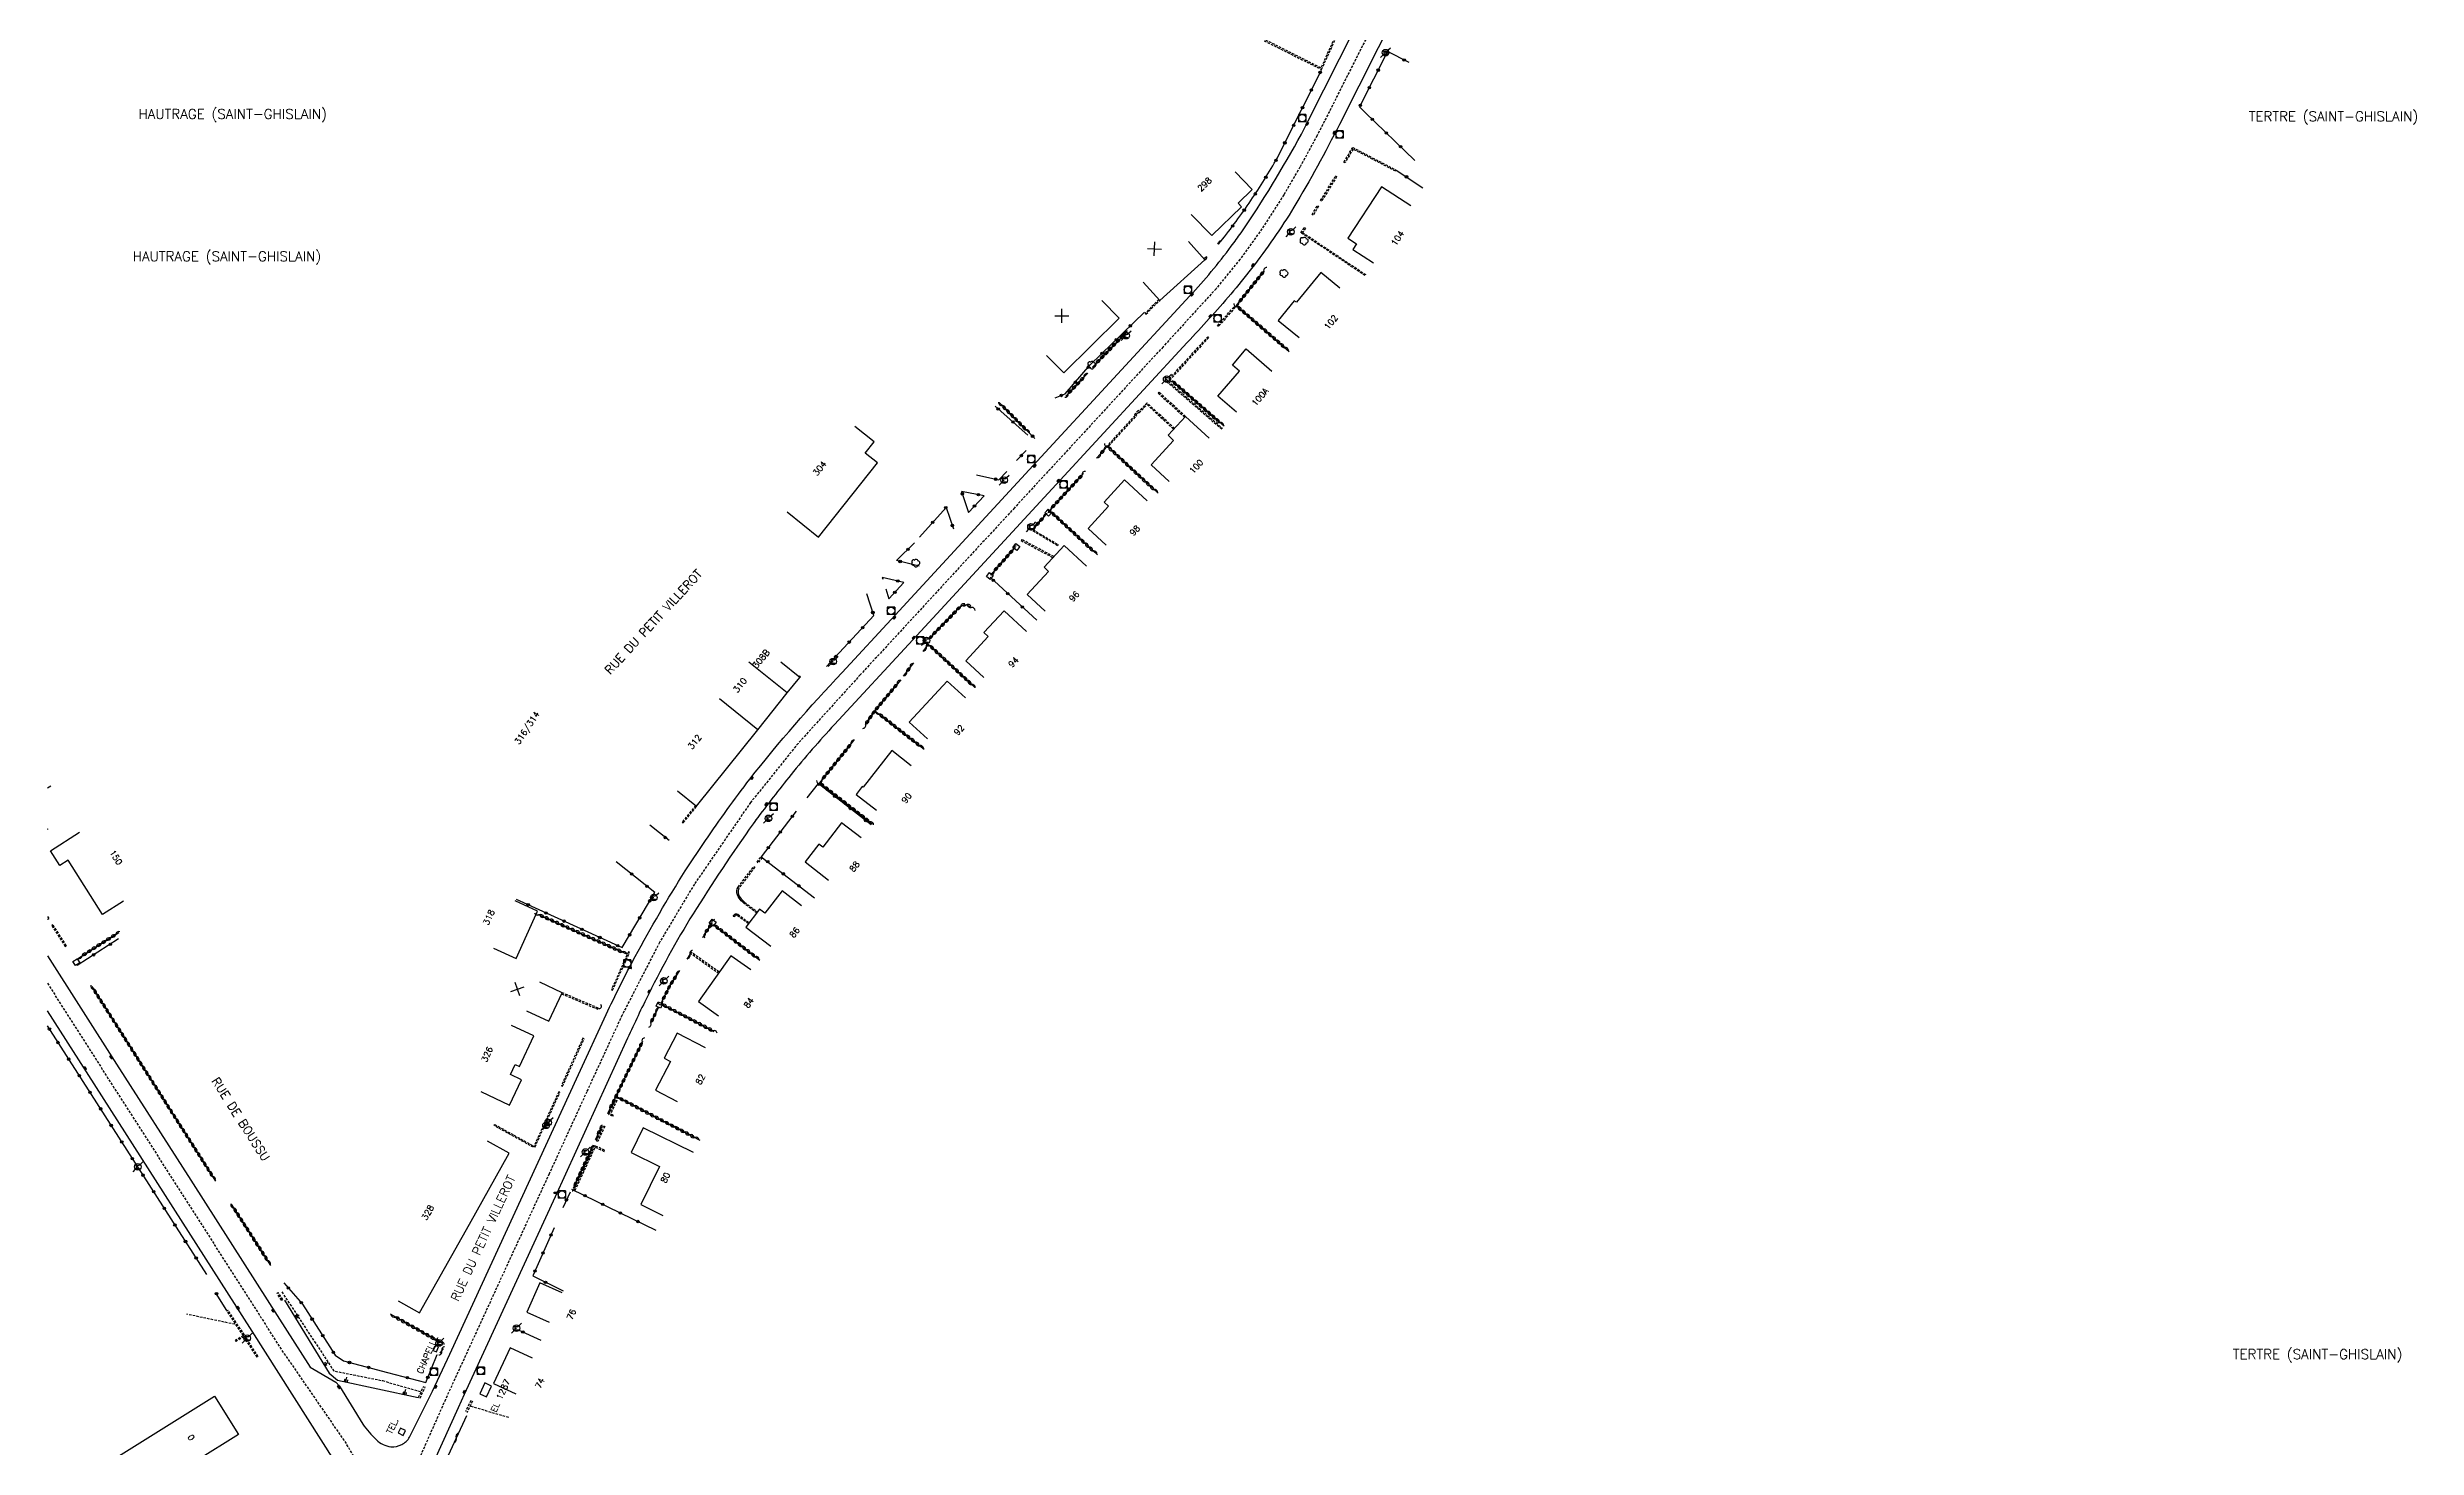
# Model space of a CAD drawing. Header units: millimetres. Extents: x 108000 to 109000, y 128000 to 129000.
# Drawn here: x 108000 to 108481.4, y 128244 to 128528.4 of the extents above; entities that cross this region are included whole.
import ezdxf
from ezdxf.enums import TextEntityAlignment as Align

# ---------------------------------------------------------------- set-up
doc = ezdxf.new("R2010")
doc.units = ezdxf.units.MM
doc.linetypes.add('DASHED', pattern=[0.75, 0.5, -0.25])
doc.layers.get('0').update_dxf_attribs({"linetype": 'CONTINUOUS'})
for name, color, linetype in [('W0001', 6, 'DASHED'), ('W0008', 7, 'CONTINUOUS'), ('W0100', 7, 'CONTINUOUS'), ('W0112', 1, 'DASHED'), ('W0211', 2, 'CONTINUOUS'), ('W0220', 5, 'DASHED'), ('W0300', 7, 'CONTINUOUS'), ('W0310', 3, 'CONTINUOUS'), ('W0322', 7, 'CONTINUOUS'), ('W0334', 7, 'CONTINUOUS'), ('W0400', 7, 'CONTINUOUS'), ('W0420', 7, 'CONTINUOUS'), ('W0471', 7, 'CONTINUOUS'), ('W0980', 7, 'CONTINUOUS'), ('W0984', 7, 'CONTINUOUS'), ('W0989', 7, 'CONTINUOUS'), ('W0991', 7, 'CONTINUOUS'), ('W1102', 7, 'CONTINUOUS')]:
    doc.layers.add(name, color=color, linetype=linetype)
doc.styles.get("Standard").update_dxf_attribs({"font": 'romans.shx', "width": 0.85})

# ---------------------------------------------------------------- blocks, each defined once
blk = doc.blocks.new('T471')
for p, q in [((-0.333334, 0.333334), (-0.333334, -0.333334)), ((-0.333334, 0.333334), (0.333334, 0.333334)), ((-0.333334, 0), (0, 0)), ((0.500001, 0.500001), (1.000002, 1.000002)), ((-0.500001, -0.500001), (-1.000002, -1.000002)), ((-0.333334, -0.333334), (0.333334, -0.333334))]:
    blk.add_line(p, q)
blk.add_ellipse((0, 0), major_axis=(0.471405, 0.471405), ratio=1, start_param=5.4977871438, end_param=11.780972451)
blk = doc.blocks.new('T400')
for p, q in [((-0.15, 0.3), (0.15, 0.3)), ((-0.15, -0.25), (-0.15, 0.3)), ((-0.15, 0.15), (0.15, 0.15)), ((-0.15, 0), (0.15, 0)), ((0.15, 0.3), (0.15, -0.25)), ((-0.15, -0.15), (0.15, -0.15)), ((-0.15, -0.25), (-0.15, -0.3)), ((-0.15, -0.3), (0.15, -0.3)), ((0.15, -0.3), (0.15, -0.25))]:
    blk.add_line(p, q)
blk = doc.blocks.new('T420')
for p, q in [((0.75, 0.75), (-0.75, 0.75)), ((-0.75, 0.75), (-0.75, -0.75)), ((0.75, 0.75), (0.75, -0.75)), ((0.75, -0.75), (-0.75, -0.75))]:
    blk.add_line(p, q)
blk.add_ellipse((0, 0), major_axis=(-0.53, 0.53), ratio=1, start_param=3.926991, end_param=10.210176)
blk = doc.blocks.new('T300')
for p, q in [((-0.8, 0.51), (-0.86, 0.34)), ((-0.86, 0.34), (-0.86, 0.17)), ((-0.86, 0.17), (-0.74, 0.06)), ((-0.69, 0.63), (-0.8, 0.51)), ((-0.8, -0.06), (-0.74, 0.06)), ((-0.74, 0.06), (-0.69, 0.11)), ((-0.57, 0.69), (-0.69, 0.63)), ((-0.46, 0.69), (-0.57, 0.69)), ((-0.29, 0.63), (-0.46, 0.69)), ((-0.29, 0.63), (-0.17, 0.74)), ((-0.23, 0.57), (-0.29, 0.63)), ((-0.17, 0.74), (-0.06, 0.8)), ((-0.06, 0.8), (0.06, 0.8)), ((0.06, 0.8), (0.23, 0.74)), ((0.23, 0.74), (0.34, 0.63)), ((0.34, 0.63), (0.4, 0.51)), ((0.46, 0.46), (0.34, 0.46)), ((0.4, 0.51), (0.4, 0.46)), ((0.57, 0.4), (0.46, 0.46)), ((0.57, 0.4), (0.69, 0.29)), ((0.69, 0.29), (0.74, 0.17)), ((0.74, 0.06), (0.69, -0.17)), ((0.74, 0.17), (0.74, 0.06)), ((-0.8, -0.17), (-0.8, -0.06)), ((-0.8, -0.23), (-0.8, -0.17)), ((-0.74, -0.34), (-0.8, -0.23)), ((-0.69, -0.4), (-0.74, -0.34)), ((-0.51, -0.46), (-0.69, -0.4)), ((-0.4, -0.46), (-0.51, -0.46)), ((-0.4, -0.46), (-0.34, -0.46)), ((-0.34, -0.46), (-0.34, -0.4)), ((-0.34, -0.51), (-0.34, -0.46)), ((-0.29, -0.63), (-0.34, -0.51)), ((-0.17, -0.74), (-0.29, -0.63)), ((-0.06, -0.8), (-0.17, -0.74)), ((0.06, -0.8), (-0.06, -0.8)), ((0.17, -0.74), (0.06, -0.8)), ((0.23, -0.69), (0.17, -0.74)), ((0.29, -0.46), (0.23, -0.46)), ((0.29, -0.63), (0.23, -0.69)), ((0.46, -0.4), (0.29, -0.46)), ((0.34, -0.51), (0.29, -0.63)), ((0.34, -0.51), (0.34, -0.46)), ((0.57, -0.34), (0.46, -0.4)), ((0.63, -0.29), (0.57, -0.34)), ((0.69, -0.17), (0.63, -0.29))]:
    blk.add_line(p, q)
blk = doc.blocks.new('t112o')
at = {"color": 0, "linetype": 'Continuous'}
for p, q in [((-0.5, 0.5), (0.5, 0.5)), ((-0.5, -0.5), (-0.5, 0.5)), ((0.5, 0.5), (0.5, -0.5)), ((0.5, -0.5), (-0.5, -0.5))]:
    blk.add_line(p, q, dxfattribs=at)
blk = doc.blocks.new('t322o')
at = {"color": 0, "linetype": 'Continuous'}
for radius in [0.25, 0.15]:
    blk.add_circle((0, 0), radius, dxfattribs=at)
blk = doc.blocks.new('t991o')
at = {"color": 0, "linetype": 'Continuous'}
for p, q in [((-1, 1), (1, -1)), ((-1, -1), (1, 1))]:
    blk.add_line(p, q, dxfattribs=at)
blk = doc.blocks.new('t310o')
at = {"color": 0, "linetype": 'Continuous'}
for centre, start, end in [((-0.5, 0.38), 216.8699, 323.1304), ((0.5, -0.37), 36.8699, 143.1303)]:
    blk.add_arc(centre, 0.625, start, end, dxfattribs=at)
blk = doc.blocks.new('t211o')
at = {"color": 0, "linetype": 'Continuous'}
for p, q in [((-0.29, 0.5), (-0.29, 0)), ((0, 1), (0, 0)), ((0.29, 0.5), (0.29, 0))]:
    blk.add_line(p, q, dxfattribs=at)

msp = doc.modelspace()

# ---------------------------------------------------------------- linework, layer by layer
at = {"layer": 'W0001'}
for points in [[(108288.53, 128570.86), (108260.49, 128515.4), (108258, 128510.49), (108254.52, 128504.09), (108251.22, 128498.45), (108246.8, 128491.57), (108242.32, 128485.35), (108237.46, 128479.38), (108226.69, 128467.57), (108196.49, 128434.86), (108165.18, 128400.95), (108152.54, 128387.02), (108142.89, 128375.01), (108131.46, 128358.41), (108124.39, 128346.59), (108116.76, 128331.78), (108109.61, 128316.26), (108101.96, 128299.58), (108090.33, 128274.33), (108087.79, 128268.8), (108080.87, 128253.71)], [(108080.87, 128253.71), (108070.04, 128229.39), (108060.86, 128244.54), (108060.86, 128244.54)]]:
    msp.add_lwpolyline(points, dxfattribs=at)
at = {"layer": 'W0001', "flags": 128}
msp.add_lwpolyline([(108000, 128338.29), (108010.98, 128321.09), (108043.38, 128270.41), (108047.49, 128263.95), (108060.86, 128244.54), (108060.86, 128244.54)], dxfattribs=at)
at = {"layer": 'W0008', "flags": 128}
for points in [[(108078.27, 128255.39), (108081.76, 128262.97), (108107.91, 128319.76), (108113.51, 128331.91, -0.0096), (108119.42, 128343.71, -0.0147), (108129.6, 128361.12), (108133.71, 128367.26, -0.0119), (108142.71, 128379.76, -0.0222), (108161.51, 128401.41), (108172.26, 128413.04), (108201.15, 128444.37), (108232.17, 128477.93, 0.0255), (108240.57, 128488, 0.007), (108242.55, 128490.73, 0.0252), (108254.82, 128510.79), (108256.16, 128513.51), (108278.44, 128557.64)], [(108282.68, 128552.61), (108270.4, 128528.35), (108262.52, 128512.75, -0.0184), (108253.3, 128495.95, -0.027), (108244.67, 128483.48, -0.0198), (108236.1, 128473.3, -0.0019), (108231.63, 128468.47), (108205, 128439.63), (108175.83, 128408.04), (108159.92, 128390.84, 0.0165), (108151.11, 128380.67, 0.0075), (108143.91, 128371.4)], [(108144.22, 128371.82, 0.0137), (108131.87, 128353.48, 0.0231), (108122.2, 128336.16, 0.0087), (108117.9, 128327.14), (108103.15, 128294.91), (108084.67, 128254.77), (108083.48, 128252.04)]]:
    msp.add_lwpolyline(points, format="xyb", dxfattribs=at)
for points in [[(108000, 128343.89), (108014.03, 128321.88), (108029.18, 128298.26), (108045.15, 128273.24), (108053.37, 128260.32), (108058.63, 128257.28), (108059.38, 128256.41), (108064.07, 128248.72), (108064.07, 128248.72)], [(108058.35, 128241.28), (108041.6, 128267.58), (108007.93, 128320.3), (108000, 128332.7)]]:
    msp.add_lwpolyline(points, dxfattribs=at)
at = {"layer": 'W0008'}
for points in [[(108064.07, 128248.72, 0.0503), (108066.85, 128245.56, 0.1615), (108069.8, 128244.1, 0.1358), (108072, 128244.58, 0.1561), (108073.59, 128246.1), (108078.27, 128255.39), (108078.27, 128255.39)], [(108083.48, 128252.04), (108075.32, 128234.12, 0.1131), (108074.39, 128229.61, 0.1354), (108075.28, 128226.24), (108104.81, 128179.9), (108128.59, 128142.77), (108150.57, 128108.15), (108199.07, 128032.13), (108219.58, 128000)]]:
    msp.add_lwpolyline(points, format="xyb", dxfattribs=at)
at = {"layer": 'W0100', "flags": 128}
for points in [[(108232.43, 128494.47), (108236.62, 128490.17), (108242.63, 128496.03), (108241.93, 128496.75), (108244.82, 128499.57), (108241.33, 128503.15)], [(108277.05, 128496.19), (108271.07, 128500.11), (108264.24, 128489.67), (108265.99, 128488.49), (108265.26, 128487.38), (108269.43, 128484.63)], [(108222.68, 128480.74), (108226.02, 128477.02), (108235.22, 128485.26), (108231.88, 128488.99)], [(108262.64, 128479.5), (108258.77, 128482.67), (108253.81, 128476.63), (108253.35, 128476.9), (108250.1, 128472.95), (108254.38, 128469.44)], [(108236.06, 128449), (108231.29, 128453.43), (108227.74, 128449.6), (108228.85, 128448.57), (108224.26, 128443.62), (108227.92, 128440.22)], [(108150.29, 128434.03), (108156.71, 128428.93), (108168.67, 128444.01), (108166.17, 128446), (108167.97, 128448.27), (108164.05, 128451.38)], [(108198.97, 128409.75), (108194.41, 128413.97), (108190.3, 128409.53), (108191.18, 128408.71), (108186.63, 128403.8), (108190.3, 128400.4)], [(108128.01, 128377.35), (108131.92, 128374.23), (108144.37, 128389.8), (108150.35, 128397.26), (108152.89, 128400.39), (108149.01, 128403.54)], [(108186.53, 128396.3), (108182.85, 128399.68), (108175.13, 128391.3), (108178.81, 128387.91)], [(108175.52, 128382.48), (108171.58, 128385.56), (108165.75, 128378.11), (108165.58, 128378.25), (108164.35, 128376.64), (108168.48, 128373.48)], [(108000.67, 128378.36), (108000, 128377.94)], [(108165.34, 128367.82), (108161.38, 128370.88), (108157.55, 128365.95), (108156.77, 128366.55), (108153.96, 128362.93), (108158.69, 128359.26)], [(108015.45, 128354.95), (108011.23, 128352.26), (108004.22, 128363.28), (108002.54, 128362.2), (108000.62, 128365.21), (108006.53, 128368.97), (108006.53, 128368.97)], [(108153.25, 128354.02), (108149.28, 128357.06), (108145.78, 128352.5), (108144.72, 128353.31), (108141.95, 128349.7), (108146.97, 128345.84)], [(108090.68, 128345.43), (108095.23, 128343.35), (108099.62, 128352.93), (108095.07, 128355.01)], [(108142.96, 128341), (108138.88, 128343.88), (108132.3, 128334.58), (108136.39, 128331.69)], [(108097.34, 128332.7), (108101.86, 128330.57), (108104.59, 128336.37), (108100.06, 128338.5)], [(108088.06, 128316.28), (108093.92, 128313.54), (108096.32, 128318.68), (108094.1, 128319.72), (108095.06, 128321.78), (108095.94, 128321.38), (108098.84, 128327.6), (108094.3, 128329.71)], [(108133.7, 128325.19), (108128, 128328.18), (108125.32, 128323.08), (108126.59, 128322.38), (108123.55, 128316.56), (108127.98, 128314.24)], [(108131.32, 128303.89), (108121.06, 128308.89), (108118.62, 128303.89), (108124.38, 128301.08), (108120.6, 128293.33), (108125.09, 128291.13)], [(108071.25, 128273.78), (108075.61, 128271.34), (108085.79, 128289.33), (108093.8, 128303.78), (108089.43, 128306.23)], [(108104.62, 128275.41), (108100.06, 128277.45), (108097.39, 128271.48), (108101.95, 128269.43)], [(108098.55, 128262.12), (108094.01, 128264.22), (108090.67, 128256.99), (108095.21, 128254.89)], [(108011.22, 128240.16), (108033.98, 128254.41), (108038.86, 128246.62), (108030.38, 128241.31), (108030.38, 128241.31)]]:
    msp.add_lwpolyline(points, dxfattribs=at)
at = {"layer": 'W0100'}
for points in [[(108203.01, 128465.84), (108206.53, 128462.29), (108217.75, 128473.42), (108214.23, 128476.97)], [(108241.59, 128454.28), (108237.81, 128457.56), (108242.21, 128462.64), (108240.78, 128463.88), (108243.59, 128467.14), (108248.81, 128462.62)], [(108215.17, 128427.29), (108211.5, 128430.68), (108215.64, 128435.18), (108214.72, 128436.03), (108218.87, 128440.53), (108223.47, 128436.29)], [(108202.75, 128413.88), (108199.07, 128417.27), (108203.4, 128421.97), (108202.52, 128422.79), (108206.6, 128427.21), (108211.16, 128423.01)], [(108088.92, 128257.08), (108087.89, 128254.87), (108089.24, 128254.25), (108090.26, 128256.46), (108088.92, 128257.08), (108088.92, 128257.08)], [(108071.26, 128246.93), (108072.26, 128246.43), (108072.74, 128247.42), (108071.74, 128247.93), (108071.26, 128246.93), (108071.26, 128246.93)]]:
    msp.add_lwpolyline(points, dxfattribs=at)
at = {"layer": 'W0100', "flags": 128}
msp.add_lwpolyline([(108078.86, 128264.68), (108078.42, 128263.66), (108079.07, 128263.39), (108079.5, 128264.41)], close=True, dxfattribs=at)
at = {"layer": 'W0112'}
for p, q in [((108000, 128351.87), (108000.3, 128351.4)), ((108000, 128351.41), (108000.09, 128351.27)), ((108000.9, 128350), (108003.6, 128345.76)), ((108001.11, 128350.13), (108003.81, 128345.9)), ((108047.6, 128273.9), (108046.67, 128275.35)), ((108047.81, 128274.03), (108046.88, 128275.49)), ((108039.82, 128266.7), (108036.47, 128271.75)), ((108040.04, 128266.83), (108036.68, 128271.89)), ((108039.82, 128266.7), (108038.19, 128265.75)), ((108039.95, 128266.49), (108038.32, 128265.53)), ((108042.63, 128262.29), (108039.95, 128266.49)), ((108042.84, 128262.42), (108040.04, 128266.83)), ((108075.43, 128254.14), (108076.46, 128256.46)), ((108075.74, 128254), (108076.78, 128256.31)), ((108086.04, 128253.53), (108084.95, 128251.27)), ((108086.36, 128253.38), (108085.27, 128251.12))]:
    msp.add_line(p, q, dxfattribs=at)
for points in [[(108247.23, 128529.77), (108258.89, 128523.92), (108263.02, 128532.9), (108262.79, 128533), (108258.77, 128524.26), (108247.34, 128529.99)], [(108267.73, 128482.05), (108254.7, 128490.75), (108255.41, 128491.83), (108255.62, 128491.7), (108255.04, 128490.82), (108267.87, 128482.26)], [(108235.22, 128485.26), (108235.67, 128485.68), (108235.5, 128485.86), (108235.05, 128485.45)], [(108225.85, 128477.2), (108223.05, 128474.38), (108223.23, 128474.21), (108226.02, 128477.02)], [(108238.61, 128450.83), (108227.43, 128460.5), (108235.77, 128469.6), (108235.95, 128469.43), (108227.79, 128460.52), (108238.77, 128451.02)], [(108231.29, 128453.43), (108225.87, 128458.37), (108225.7, 128458.18), (108231.12, 128453.25)], [(108229.04, 128451), (108223.44, 128456.19), (108221.84, 128454.5), (108221.66, 128454.67), (108220.87, 128453.81), (108221.02, 128453.65), (108215.5, 128447.62), (108215.68, 128447.45), (108221.36, 128453.65), (108221.21, 128453.81), (108221.67, 128454.31), (108221.85, 128454.15), (108223.45, 128455.84), (108228.87, 128450.82)], [(108204.52, 128424.95), (108197.98, 128428.44), (108197.86, 128428.22), (108204.34, 128424.76)], [(108152.89, 128400.39), (108153.01, 128400.56), (108152.8, 128400.7), (108152.7, 128400.55)], [(108131.72, 128374.38), (108128.99, 128371.04), (108129.19, 128370.88), (108131.92, 128374.23)], [(108144.14, 128352.56), (108141.52, 128354.56), (108141.26, 128354.8), (108141, 128355.03), (108140.76, 128355.29), (108140.55, 128355.57), (108140.37, 128355.88), (108140.21, 128356.27), (108140.12, 128356.68), (108140.1, 128357.09), (108140.18, 128357.48), (108140.36, 128357.83), (108143.52, 128361.99), (108143.72, 128361.84), (108140.57, 128357.69), (108140.42, 128357.4), (108140.35, 128357.07), (108140.37, 128356.71), (108140.45, 128356.34), (108140.59, 128355.99), (108140.76, 128355.71), (108140.96, 128355.45), (108141.18, 128355.21), (108141.43, 128354.98), (108141.68, 128354.76), (108144.29, 128352.75)], [(108000.3, 128351.4), (108000.09, 128351.27)], [(108142.47, 128350.39), (108140.14, 128352.07), (108140.06, 128352.11), (108139.98, 128352.13), (108139.89, 128352.12), (108139.81, 128352.1), (108139.75, 128352.07), (108139.72, 128352.05), (108139.69, 128352), (108139.66, 128351.94), (108139.64, 128351.87), (108139.61, 128351.78), (108139.37, 128351.85), (108139.4, 128351.95), (108139.43, 128352.04), (108139.48, 128352.13), (108139.53, 128352.21), (108139.59, 128352.27), (108139.71, 128352.34), (108139.85, 128352.37), (108140, 128352.38), (108140.14, 128352.35), (108140.27, 128352.29), (108142.62, 128350.58)], [(108001.11, 128350.13), (108000.9, 128350)], [(108003.6, 128345.76), (108003.81, 128345.9)], [(108136.53, 128340.56), (108130.69, 128344.68), (108130.54, 128344.48), (108136.38, 128340.35)], [(108104.48, 128336.15), (108111.83, 128333.01), (108111.93, 128333.24), (108104.59, 128336.37)], [(108046.67, 128275.35), (108046.88, 128275.49)], [(108047.6, 128273.9), (108047.81, 128274.03)], [(108036.47, 128271.75), (108036.68, 128271.89)], [(108038.19, 128265.75), (108038.32, 128265.53)]]:
    msp.add_lwpolyline(points, dxfattribs=at)
for points in [[(108273.98, 128503.24), (108265.32, 128507.75), (108263.68, 128504.98), (108263.46, 128505.11), (108265.23, 128508.08), (108274.1, 128503.46)], [(108258.71, 128497.29), (108261.75, 128502.29), (108261.97, 128502.16), (108258.92, 128497.16)], [(108256.97, 128494.44), (108258.09, 128496.25), (108258.31, 128496.12), (108257.18, 128494.31)], [(108238.22, 128489.1), (108237.78, 128488.61), (108237.97, 128488.44), (108238.4, 128488.93)], [(108241.34, 128475.59), (108237.98, 128471.71), (108237.79, 128471.87), (108241.15, 128475.76)], [(108200.08, 128430.65), (108200.27, 128430.44), (108205.39, 128427.39), (108205.26, 128427.18), (108200.12, 128430.25), (108199.9, 128430.47)], [(108145.26, 128363.84), (108144.39, 128362.74), (108144.2, 128362.9), (108145.06, 128363.99)], [(108114.85, 128336.9), (108118.3, 128344.58), (108118.07, 128344.68), (108114.62, 128337)], [(108108.82, 128327.12), (108104.45, 128317.5), (108104.67, 128317.39), (108109.05, 128327.01)], [(108103.92, 128316.24), (108098.87, 128305.18), (108099.09, 128305.07), (108104.14, 128316.14)], [(108115.71, 128314.46), (108114.42, 128311.73), (108114.96, 128311.49), (108114.86, 128311.26), (108114.08, 128311.61), (108115.49, 128314.57)], [(108090.9, 128309.59), (108098.87, 128305.18), (108098.76, 128304.96), (108090.78, 128309.37)], [(108113.25, 128309.2), (108111.82, 128306.16), (108111.59, 128306.27), (108113.02, 128309.31)], [(108107.25, 128296.23), (108111.31, 128304.98), (108113.12, 128304.14), (108113.22, 128304.36), (108111.19, 128305.31), (108107.02, 128296.34)]]:
    msp.add_lwpolyline(points, close=True, dxfattribs=at)
at = {"layer": 'W0211', "flags": 128}
msp.add_lwpolyline([(108048.16, 128273.93), (108057.23, 128259.06), (108058.94, 128257.68), (108075.35, 128254.14), (108075.35, 128254.14)], dxfattribs=at)
at = {"layer": 'W0220', "flags": 128}
for points in [[(108047.65, 128275.58), (108058.2, 128259.53), (108068.1, 128257.56), (108068.1, 128257.56)], [(108038.1, 128269), (108028.31, 128271.05), (108028.31, 128271.05)]]:
    msp.add_lwpolyline(points, dxfattribs=at)
at = {"layer": 'W0220'}
for points in [[(108068.1, 128257.56), (108075.79, 128255.33), (108075.79, 128255.33)], [(108086.02, 128252.36), (108093.7, 128250.14), (108093.7, 128250.14)]]:
    msp.add_lwpolyline(points, dxfattribs=at)
at = {"layer": 'W0310'}
for p, q in [((108199.7, 128449.9), (108193.37, 128456.28)), ((108168.14, 128393.65), (108178.14, 128385.84)), ((108135.31, 128350.24), (108144.77, 128342.97)), ((108115.61, 128315.26), (108132.55, 128306.41)), ((108080.27, 128265.12), (108069.71, 128271.04))]:
    msp.add_line(p, q, dxfattribs=at)
at = {"layer": 'W0310', "flags": 128}
for points in [[(108247.24, 128483.01), (108241.58, 128475.95), (108252.31, 128466.66)], [(108212.32, 128463.41), (108219.33, 128470.61)], [(108206.95, 128457.57), (108211.41, 128462.24)], [(108239.14, 128451.44), (108228.49, 128460.69)], [(108225.7, 128437.82), (108215.39, 128447.37), (108213.19, 128444.96)], [(108210.51, 128441.83), (108203.6, 128434.33), (108213.36, 128425.33)], [(108203.16, 128433.75), (108200.29, 128430.65)], [(108196.65, 128426.86), (108191.61, 128421.16)], [(108188.45, 128398.4), (108178.99, 128407.17), (108177.91, 128405.69)], [(108173.39, 128399.95), (108168.14, 128393.65), (108166.24, 128390.87)], [(108175.98, 128403.36), (108173.9, 128400.64)], [(108163.92, 128387.81), (108163.83, 128387.59), (108156.86, 128378.99), (108167.56, 128370.69)], [(108099.6, 128352.34), (108117.84, 128344.17)], [(108006.09, 128343.25), (108014.52, 128348.61), (108014.52, 128348.61)], [(108135, 128350.4), (108133.31, 128347.99), (108133.51, 128347.5)], [(108130.71, 128344.36), (108129.93, 128343.15)], [(108009.01, 128337.66), (108034.18, 128298.1), (108034.18, 128298.1)], [(108128.43, 128340.86), (108126.5, 128337.82), (108124.65, 128334.14), (108135.43, 128328.5)], [(108124.18, 128333.39), (108122.63, 128330.29)], [(108120.93, 128326.46), (108113.79, 128311.77)], [(108112.63, 128309.2), (108111.29, 128306.45)], [(108110.92, 128305.38), (108106.82, 128296.58)], [(108037.34, 128293.42), (108045.37, 128280.98), (108045.37, 128280.98)], [(108079.82, 128263.13), (108080.49, 128264.08)]]:
    msp.add_lwpolyline(points, dxfattribs=at)
msp.add_lwpolyline([(108187.79, 128414.56, 0.1304), (108186.62, 128415.11, 0.2085), (108185.27, 128414.54), (108179.07, 128408.22)], format="xyb", dxfattribs=at)
at = {"layer": 'W0310'}
msp.add_lwpolyline([(108085.13, 128250.4), (108078.05, 128235.03), (108078.05, 128235.03)], dxfattribs=at)
at = {"layer": 'W0322'}
for p, q in [((108274.1, 128503.46), (108279.5, 128499.91)), ((108191.55, 128420.77), (108201.04, 128412.03)), ((108126.33, 128367.27), (108122.43, 128370.38)), ((108106.51, 128296.47), (108123.62, 128288.12)), ((108095.69, 128267.89), (108100.24, 128265.77))]:
    msp.add_line(p, q, dxfattribs=at)
at = {"layer": 'W0322', "flags": 128}
for points in [[(108276.71, 128525.32), (108272.34, 128527.55), (108266.61, 128516.31), (108267.77, 128515.19), (108277.83, 128505.45)], [(108204.75, 128457.19), (108206.82, 128458), (108211.92, 128463.89), (108222.9, 128474.64)], [(108199.2, 128449.66), (108192.57, 128455.49)], [(108200.66, 128448.96), (108199.7, 128449.9)], [(108196.93, 128444.46), (108198.88, 128446.53)], [(108188.79, 128441.59), (108193.33, 128440.54), (108194.94, 128442.28)], [(108177.23, 128428.93), (108182.61, 128434.97), (108184.14, 128430.58)], [(108170.39, 128418.44), (108170.98, 128416.35), (108174.04, 128419.71), (108169.63, 128420.69), (108169.77, 128420.35)], [(108158.31, 128402.62), (108167.93, 128412.98), (108166.5, 128417.41)], [(108167.41, 128370.49), (108156.6, 128378.87), (108154.32, 128375.93)], [(108152.18, 128373.26), (108145.07, 128363.99), (108155.87, 128355.61)], [(108000, 128369.59), (108000.15, 128369.68), (108000.15, 128369.68)], [(108095.23, 128355.37), (108116.76, 128345.52), (108123.4, 128356.74), (108115.58, 128362.97)], [(108014.47, 128347.29), (108006.03, 128341.92), (108006.03, 128341.92)], [(108032.39, 128279.09), (108000, 128329.63)], [(108106.2, 128295.83), (108104.73, 128292.65)], [(108103, 128288.58), (108098.62, 128278.82), (108104.8, 128275.79)], [(108036.45, 128271.81), (108034.31, 128275.29), (108034.31, 128275.29)], [(108048.02, 128277.45), (108051.84, 128273.08), (108058.48, 128262.76), (108060.19, 128261.57), (108069.14, 128259.22), (108069.14, 128259.22)]]:
    msp.add_lwpolyline(points, dxfattribs=at)
msp.add_lwpolyline([(108238.4, 128488.93, 0.015), (108244.55, 128497.29, 0.0148), (108249.95, 128506), (108250.84, 128507.82), (108258.87, 128523.81)], format="xyb", dxfattribs=at)
msp.add_lwpolyline([(108187.18, 128433.92), (108190.32, 128437.32), (108185.74, 128438.18)], close=True, dxfattribs=at)
at = {"layer": 'W0322'}
for points in [[(108177.16, 128423.02), (108172.55, 128424.15), (108176.19, 128427.75)], [(108069.14, 128259.22), (108076.88, 128257.18), (108079.22, 128262.87), (108079.22, 128262.87)]]:
    msp.add_lwpolyline(points, dxfattribs=at)
at = {"layer": 'W0334', "flags": 128}
msp.add_lwpolyline([(108111.93, 128333.24, 0.9823), (108112.44, 128333.95)], format="xyb", dxfattribs=at)
at = {"layer": 'W1102'}
for p, q in [((108150.35, 128397.26), (108142.55, 128403.52)), ((108144.37, 128389.8), (108136.56, 128396.05))]:
    msp.add_line(p, q, dxfattribs=at)

# ---------------------------------------------------------------- block references
at = {"layer": 'W0112'}
for p, rotation in [((108203.36, 128433.89), 317.7719603084844), ((108196.87, 128426.93), 51.97053973302032), ((108191.5, 128421.01), 231.5474671740178), ((108135.18, 128350.6), 144.8008795664206), ((108005.88, 128342.57), 33.69), ((108124.37, 128333.87), 244.0499492027936)]:
    msp.add_blockref('t112o', p, dxfattribs=dict(at, rotation=rotation))
at = {"layer": 'W0211'}
for p, rotation in [((108050.33, 128270.37), 301.374471524964), ((108056.21, 128260.73), 301.3744715241394), ((108060.6, 128257.32), 347.8202021945455), ((108072.53, 128254.75), 347.8202021951613)]:
    msp.add_blockref('t211o', p, dxfattribs=dict(at, rotation=rotation))
at = {"layer": 'W0300'}
for p in [(108255.4, 128489.06), (108251.32, 128482.46), (108212.28, 128463.86), (108176.49, 128423.63)]:
    msp.add_blockref('T300', p, dxfattribs=at)
at = {"layer": 'W0310'}
for p, rotation in [((108244.99, 128480.2), 231.2867953073619), ((108245.71, 128481.1), 231.2867953073619), ((108246.43, 128482), 231.2867953073619), ((108247.15, 128482.9), 231.2867953073619), ((108241.83, 128475.73), 319.1262748224122), ((108242.1, 128476.59), 231.2867953073619), ((108242.82, 128477.49), 231.2867953073619), ((108243.54, 128478.4), 231.2867953073619), ((108244.26, 128479.3), 231.2867953073619), ((108242.7, 128474.98), 319.1262748224122), ((108243.57, 128474.22), 319.1262748224122), ((108244.45, 128473.47), 319.1262748224122), ((108245.32, 128472.71), 319.1262748224122), ((108246.19, 128471.95), 319.1262748224122), ((108247.07, 128471.2), 319.1262748224122), ((108214.73, 128465.89), 45.73563198290654), ((108215.54, 128466.72), 45.73563198290654), ((108216.35, 128467.54), 45.73563198290654), ((108217.15, 128468.37), 45.73563198290654), ((108217.96, 128469.2), 45.73563198290654), ((108218.76, 128470.03), 45.73563198290654), ((108247.94, 128470.44), 319.1262748224122), ((108248.81, 128469.69), 319.1262748224122), ((108249.69, 128468.93), 319.1262748224122), ((108250.56, 128468.17), 319.1262748224122), ((108251.43, 128467.42), 319.1262748224122), ((108210.62, 128461.4), 46.29284582752823), ((108213.12, 128464.24), 45.73563198290654), ((108213.93, 128465.06), 45.73563198290654), ((108207.42, 128458.06), 46.29284582752823), ((108208.22, 128458.9), 46.29284582752823), ((108209.02, 128459.73), 46.29284582752823), ((108209.82, 128460.57), 46.29284582752823), ((108228.67, 128460.53), 139.0195698012575), ((108229.54, 128459.78), 139.0195698012575), ((108230.42, 128459.02), 139.0195698012575), ((108231.29, 128458.26), 139.0195698012575), ((108232.16, 128457.5), 139.0195698012575), ((108233.03, 128456.75), 139.0195698012575), ((108194, 128455.64), 134.7642214502403), ((108194.82, 128454.82), 134.7642214502403), ((108195.63, 128454), 134.7642214502403), ((108196.44, 128453.18), 134.7642214502403), ((108197.26, 128452.36), 134.7642214502403), ((108198.07, 128451.54), 134.7642214502403), ((108233.9, 128455.99), 139.0195698012575), ((108234.78, 128455.23), 139.0195698012575), ((108235.65, 128454.47), 139.0195698012575), ((108236.52, 128453.72), 139.0195698012575), ((108237.39, 128452.96), 139.0195698012575), ((108238.26, 128452.2), 139.0195698012575), ((108198.88, 128450.72), 134.7642214502403), ((108214.75, 128446.67), 227.5228282382178), ((108215.55, 128447.23), 137.1790258172825), ((108216.39, 128446.44), 137.1790258172825), ((108210.25, 128441.55), 227.3498281845961), ((108213.97, 128445.82), 227.5228282382178), ((108217.24, 128445.66), 137.1790258172825), ((108218.09, 128444.87), 137.1790258172825), ((108218.93, 128444.09), 137.1790258172825), ((108219.78, 128443.3), 137.1790258172825), ((108220.63, 128442.51), 137.1790258172825), ((108221.48, 128441.73), 137.1790258172825), ((108206.34, 128437.31), 227.3498281845961), ((108207.12, 128438.16), 227.3498281845961), ((108207.91, 128439.01), 227.3498281845961), ((108208.69, 128439.85), 227.3498281845961), ((108209.47, 128440.7), 227.3498281845961), ((108222.32, 128440.94), 137.1790258172825), ((108223.17, 128440.16), 137.1790258172825), ((108224.02, 128439.37), 137.1790258172825), ((108224.86, 128438.59), 137.1790258172825), ((108201.59, 128432.05), 227.2338398660982), ((108202.38, 128432.9), 227.2338398660982), ((108204.02, 128433.94), 317.3209054332408), ((108203.99, 128434.76), 227.3498281845961), ((108204.78, 128435.61), 227.3498281845961), ((108204.87, 128433.16), 317.3209054332408), ((108205.56, 128436.46), 227.3498281845961), ((108205.72, 128432.38), 317.3209054332408), ((108200.81, 128431.2), 227.2338398660982), ((108206.57, 128431.59), 317.3209054332408), ((108207.42, 128430.81), 317.3209054332408), ((108208.27, 128430.03), 317.3209054332408), ((108209.12, 128429.24), 317.3209054332408), ((108209.96, 128428.46), 317.3209054332408), ((108210.81, 128427.68), 317.3209054332408), ((108193.14, 128422.89), 228.5280175937019), ((108193.91, 128423.76), 228.5280175937019), ((108194.67, 128424.62), 228.5280175937019), ((108195.44, 128425.49), 228.5280175937019), ((108196.2, 128426.35), 228.5280175937019), ((108211.66, 128426.89), 317.3209054332408), ((108212.51, 128426.11), 317.3209054332408), ((108192.38, 128422.03), 228.5280175937019), ((108183.92, 128413.17), 225.5744445114386), ((108184.73, 128414), 225.5744445114386), ((108185.56, 128414.79), 214.2535057611136), ((108186.65, 128415.11), 168.8011434913907), ((108187.7, 128414.63), 142.4468032682568), ((108179.88, 128409.05), 225.5744445114386), ((108180.69, 128409.87), 225.5744445114386), ((108181.5, 128410.7), 225.5744445114386), ((108182.31, 128411.52), 225.5744445114386), ((108183.12, 128412.35), 225.5744445114386), ((108178.59, 128406.62), 233.9347917317799), ((108179.33, 128406.85), 137.1716982580411), ((108180.18, 128406.07), 137.1716982580411), ((108181.03, 128405.28), 137.1716982580411), ((108181.88, 128404.5), 137.1716982580411), ((108182.72, 128403.71), 137.1716982580411), ((108171.91, 128398.17), 230.1598816254148), ((108172.65, 128399.06), 230.1598816254148), ((108174.6, 128401.56), 232.5714450853464), ((108175.3, 128402.47), 232.5714450853464), ((108183.57, 128402.92), 137.1716982580411), ((108184.42, 128402.14), 137.1716982580411), ((108185.26, 128401.35), 137.1716982580411), ((108186.11, 128400.57), 137.1716982580411), ((108186.96, 128399.78), 137.1716982580411), ((108187.8, 128399), 137.1716982580411), ((108168.21, 128393.74), 230.1598816254148), ((108168.95, 128394.63), 230.1598816254148), ((108169.69, 128395.51), 230.1598816254148), ((108170.43, 128396.4), 230.1598816254148), ((108171.17, 128397.29), 230.1598816254148), ((108166.25, 128390.89), 235.5871889011163), ((108166.9, 128391.84), 235.5871889011163), ((108167.55, 128392.79), 235.5871889011163), ((108169.04, 128392.95), 321.984017204867), ((108169.95, 128392.24), 321.984017204867), ((108170.86, 128391.53), 321.984017204867), ((108171.77, 128390.82), 321.984017204867), ((108172.68, 128390.1), 321.984017204867), ((108173.59, 128389.39), 321.984017204867), ((108174.5, 128388.68), 321.984017204867), ((108161.07, 128384.18), 230.9592809452236), ((108161.8, 128385.08), 230.9592809452236), ((108162.53, 128385.98), 230.9592809452236), ((108163.25, 128386.87), 230.9592809452236), ((108175.41, 128387.97), 321.984017204867), ((108176.32, 128387.26), 321.984017204867), ((108177.23, 128386.55), 321.984017204867), ((108157.43, 128379.7), 230.9592809452236), ((108158.16, 128380.59), 230.9592809452236), ((108158.89, 128381.49), 230.9592809452236), ((108159.62, 128382.39), 230.9592809452236), ((108160.34, 128383.28), 230.9592809452236), ((108157.06, 128378.84), 322.1922623145276), ((108157.97, 128378.13), 322.1922623145276), ((108158.88, 128377.42), 322.1922623145276), ((108159.8, 128376.72), 322.1922623145276), ((108160.71, 128376.01), 322.1922623145276), ((108161.62, 128375.3), 322.1922623145276), ((108162.53, 128374.59), 322.1922623145276), ((108163.45, 128373.88), 322.1922623145276), ((108164.36, 128373.17), 322.1922623145276), ((108165.27, 128372.47), 322.1922623145276), ((108166.18, 128371.76), 322.1922623145276), ((108167.1, 128371.05), 322.1922623145276), ((108099.92, 128352.19), 335.8767747661002), ((108100.98, 128351.72), 335.8767747661002), ((108102.03, 128351.25), 335.8767747661002), ((108103.09, 128350.78), 335.8767747661002), ((108135, 128350.39), 234.9755767526239), ((108009.98, 128345.73), 32.44904461388135), ((108010.96, 128346.34), 32.44904461388135), ((108011.93, 128346.96), 32.44904461388135), ((108012.91, 128347.58), 32.44904461388135), ((108013.88, 128348.2), 32.44904461388135), ((108104.14, 128350.3), 335.8767747661002), ((108105.19, 128349.83), 335.8767747661002), ((108106.25, 128349.36), 335.8767747661002), ((108107.3, 128348.89), 335.8767747661002), ((108108.36, 128348.42), 335.8767747661002), ((108109.41, 128347.94), 335.8767747661002), ((108110.46, 128347.47), 335.8767747661002), ((108111.52, 128347), 335.8767747661002), ((108112.57, 128346.53), 335.8767747661002), ((108113.63, 128346.06), 335.8767747661002), ((108114.68, 128345.58), 335.8767747661002), ((108133.67, 128348.5), 234.9755767526239), ((108134.33, 128349.45), 234.9755767526239), ((108135.61, 128350), 322.4970408670386), ((108136.53, 128349.3), 322.4970408670386), ((108137.44, 128348.6), 322.4970408670386), ((108138.36, 128347.9), 322.4970408670386), ((108139.27, 128347.19), 322.4970408670386), ((108140.19, 128346.49), 322.4970408670386), ((108141.11, 128345.79), 322.4970408670386), ((108007.06, 128343.87), 32.44904461388135), ((108008.04, 128344.49), 32.44904461388135), ((108009.01, 128345.11), 32.44904461388135), ((108115.73, 128345.11), 335.8767747661002), ((108116.79, 128344.64), 335.8767747661002), ((108130.56, 128344.12), 237.0363269034378), ((108142.02, 128345.08), 322.4970408670386), ((108142.94, 128344.38), 322.4970408670386), ((108143.86, 128343.68), 322.4970408670386), ((108009.37, 128337.08), 302.4675087410918), ((108009.99, 128336.11), 302.4675087410918), ((108125.52, 128335.88), 243.3248018658235), ((108126.04, 128336.92), 243.3248018658235), ((108126.57, 128337.94), 237.5358673774201), ((108127.19, 128338.92), 237.5358673774201), ((108127.81, 128339.89), 237.5358673774201), ((108010.61, 128335.13), 302.4675087410918), ((108011.23, 128334.16), 302.4675087410918), ((108011.85, 128333.18), 302.4675087410918), ((108012.47, 128332.21), 302.4675087410918), ((108013.09, 128331.23), 302.4675087410918), ((108123.15, 128331.32), 243.4622997587049), ((108123.66, 128332.36), 243.4622997587049), ((108124.96, 128333.97), 332.4074667513559), ((108125.01, 128334.85), 243.3248018658235), ((108125.99, 128333.44), 332.4074667513559), ((108127.01, 128332.9), 332.4074667513559), ((108128.04, 128332.37), 332.4074667513559), ((108129.06, 128331.83), 332.4074667513559), ((108130.08, 128331.3), 332.4074667513559), ((108013.71, 128330.26), 302.4675087410918), ((108014.33, 128329.28), 302.4675087410918), ((108014.95, 128328.31), 302.4675087410918), ((108015.57, 128327.33), 302.4675087410918), ((108016.19, 128326.36), 302.4675087410918), ((108120.86, 128326.31), 244.0764085920038), ((108122.63, 128330.29), 243.4622997587049), ((108131.11, 128330.76), 332.4074667513559), ((108132.13, 128330.23), 332.4074667513559), ((108133.15, 128329.69), 332.4074667513559), ((108134.18, 128329.16), 332.4074667513559), ((108135.2, 128328.62), 332.4074667513559), ((108016.81, 128325.39), 302.4675087410918), ((108017.43, 128324.41), 302.4675087410918), ((108018.05, 128323.44), 302.4675087410918), ((108018.67, 128322.46), 302.4675087410918), ((108019.29, 128321.49), 302.4675087410918), ((108118.33, 128321.12), 244.0764085920038), ((108118.84, 128322.16), 244.0764085920038), ((108119.34, 128323.2), 244.0764085920038), ((108119.85, 128324.23), 244.0764085920038), ((108120.35, 128325.27), 244.0764085920038), ((108019.91, 128320.51), 302.4675087410918), ((108020.53, 128319.54), 302.4675087410918), ((108021.15, 128318.56), 302.4675087410918), ((108021.77, 128317.59), 302.4675087410918), ((108022.39, 128316.62), 302.4675087410918), ((108116.31, 128316.96), 244.0764085920038), ((108116.82, 128318), 244.0764085920038), ((108117.32, 128319.04), 244.0764085920038), ((108117.83, 128320.08), 244.0764085920038), ((108023.01, 128315.64), 302.4675087410918), ((108023.63, 128314.67), 302.4675087410918), ((108024.25, 128313.69), 302.4675087410918), ((108024.87, 128312.72), 302.4675087410918), ((108025.49, 128311.74), 302.4675087410918), ((108114.29, 128312.81), 244.0764085920038), ((108114.8, 128313.85), 244.0764085920038), ((108115.3, 128314.89), 244.0764085920038), ((108115.81, 128315.92), 244.0764085920038), ((108116.17, 128314.97), 332.407466751464), ((108117.19, 128314.44), 332.407466751464), ((108118.22, 128313.9), 332.407466751464), ((108119.24, 128313.37), 332.407466751464), ((108120.26, 128312.83), 332.407466751464), ((108121.29, 128312.3), 332.407466751464), ((108122.31, 128311.76), 332.407466751464), ((108026.11, 128310.77), 302.4675087410918), ((108026.73, 128309.79), 302.4675087410918), ((108027.35, 128308.82), 302.4675087410918), ((108027.98, 128307.85), 302.4675087410918), ((108028.6, 128306.87), 302.4675087410918), ((108111.8, 128307.49), 244.07120667044), ((108112.3, 128308.53), 244.07120667044), ((108123.33, 128311.23), 332.407466751464), ((108124.36, 128310.69), 332.407466751464), ((108125.38, 128310.16), 332.407466751464), ((108126.41, 128309.62), 332.407466751464), ((108127.43, 128309.09), 332.407466751464), ((108128.45, 128308.55), 332.407466751464), ((108129.48, 128308.02), 332.407466751464), ((108130.5, 128307.48), 332.407466751464), ((108131.52, 128306.95), 332.407466751464), ((108029.22, 128305.9), 302.4675087410918), ((108029.84, 128304.92), 302.4675087410918), ((108030.46, 128303.95), 302.4675087410918), ((108031.08, 128302.97), 302.4675087410918), ((108031.7, 128302), 302.4675087410918), ((108109.45, 128302.24), 245.0298199499161), ((108109.94, 128303.28), 245.0298199499161), ((108110.43, 128304.33), 245.0298199499161), ((108032.32, 128301.02), 302.4675087410918), ((108032.94, 128300.05), 302.4675087410918), ((108033.56, 128299.08), 302.4675087410918), ((108107.02, 128297), 245.0298199499161), ((108107.5, 128298.05), 245.0298199499161), ((108107.99, 128299.1), 245.0298199499161), ((108108.48, 128300.14), 245.0298199499161), ((108108.97, 128301.19), 245.0298199499161), ((108037.85, 128292.62), 302.8304613379839), ((108038.48, 128291.65), 302.8304613379839), ((108039.1, 128290.68), 302.8304613379839), ((108039.73, 128289.71), 302.8304613379839), ((108040.36, 128288.74), 302.8304613379839), ((108040.98, 128287.77), 302.8304613379839), ((108041.61, 128286.8), 302.8304613379839), ((108042.23, 128285.83), 302.8304613379839), ((108042.86, 128284.86), 302.8304613379839), ((108043.49, 128283.89), 302.8304613379839), ((108044.11, 128282.92), 302.8304613379839), ((108044.74, 128281.95), 302.8304613379839), ((108070.72, 128270.48), 150.721883131632), ((108071.72, 128269.91), 150.721883131632), ((108072.73, 128269.35), 150.721883131632), ((108073.74, 128268.78), 150.721883131632), ((108074.75, 128268.22), 150.721883131632), ((108075.75, 128267.65), 150.721883131632), ((108076.76, 128267.09), 150.721883131632), ((108077.77, 128266.52), 150.721883131632), ((108078.78, 128265.96), 150.721883131632), ((108079.78, 128265.39), 150.721883131632), ((108080.15, 128263.61), 54.8305389945192), ((108083.07, 128245.93), 245.245841037925)]:
    msp.add_blockref('t310o', p, dxfattribs=dict(at, rotation=rotation))
at = {"layer": 'W0322'}
for p, rotation in [((108272.23, 128527.35), 243.0264590161741), ((108275.7, 128525.83), 153.0140005365623), ((108256.83, 128519.75), 63.31349834811783), ((108258.63, 128523.32), 63.31349834811783), ((108268.6, 128520.22), 243.0264590161741), ((108270.42, 128523.78), 243.0264590161741), ((108255.04, 128516.17), 63.31349834811783), ((108266.79, 128516.65), 243.0264590161741), ((108253.24, 128512.6), 63.31349834811783), ((108269.21, 128513.8), 315.9170013270129), ((108272.09, 128511.02), 315.9170013270129), ((108249.64, 128505.46), 59.69383131205673), ((108251.44, 128509.02), 63.31349834811783), ((108274.96, 128508.23), 315.9170013270129), ((108247.58, 128502.03), 58.36984709491619), ((108276.16, 128502.11), 326.6149234097798), ((108243.19, 128495.34), 54.58238600385123), ((108245.44, 128498.65), 57.04586287777573), ((108240.83, 128492.11), 53.25749588096043), ((108220.05, 128471.84), 44.38842395792975), ((108214.33, 128466.25), 44.38842395792975), ((108217.19, 128469.04), 44.38842395792975), ((108211.51, 128463.41), 49.08313436278439), ((108206.04, 128457.7), 21.33442178334544), ((108208.89, 128460.39), 49.08313436278439), ((108193.19, 128454.95), 138.6839762893216), ((108196.2, 128452.3), 138.6839762893216), ((108200.18, 128449.43), 138.6839762893216), ((108197.91, 128445.49), 346.9533164747751), ((108185.9, 128437.71), 288.7469168926772), ((108189.18, 128437.53), 169.3782555255803), ((108192.68, 128440.69), 346.9533164747751), ((108182.55, 128434.9), 48.30990065300826), ((108188.39, 128435.23), 47.25259014793694), ((108179.89, 128431.91), 48.30990065300826), ((108183.89, 128431.28), 289.1641057566143), ((108173.28, 128423.97), 166.1704789052906), ((108174.86, 128426.43), 44.62975783594214), ((108172.8, 128419.99), 167.5769789118793), ((108192.21, 128420.16), 317.3400246605883), ((108167.73, 128413.6), 107.8838388830001), ((108172.2, 128417.7), 47.71411339190551), ((108195.15, 128417.45), 317.3400246605883), ((108198.1, 128414.74), 317.3400246605883), ((108165.65, 128410.53), 47.1373446630019), ((108160.21, 128404.66), 47.1373446630019), ((108162.93, 128407.59), 47.1373446630019), ((108156.82, 128378.7), 142.192262314539), ((108159.98, 128376.25), 142.192262314539), ((108151.36, 128372.19), 232.460959204893), ((108163.14, 128373.8), 142.192262314539), ((108166.3, 128371.35), 142.192262314539), ((108125.56, 128367.89), 141.3392943112071), ((108146.49, 128365.84), 232.460959204893), ((108148.92, 128369.01), 232.460959204893), ((108118.71, 128360.48), 141.424663481373), ((108146.38, 128362.97), 322.1922623145525), ((108149.55, 128360.52), 322.1922623145525), ((108121.84, 128357.99), 141.424663481373), ((108152.71, 128358.07), 322.1922623145525), ((108097.7, 128354.24), 335.4038003084805), ((108101.34, 128352.58), 335.4038003084805), ((108104.97, 128350.91), 335.4038003084805), ((108120.34, 128351.58), 59.37188702652217), ((108122.38, 128355.02), 59.37188702652217), ((108012.78, 128346.21), 212.4490446138813), ((108108.61, 128349.25), 335.4038003084805), ((108112.25, 128347.58), 335.4038003084805), ((108115.88, 128345.92), 335.4038003084805), ((108118.31, 128348.13), 59.37188702652217), ((108009.41, 128344.07), 212.4490446138813), ((108000.42, 128328.97), 122.6525503500121), ((108002.17, 128326.24), 122.6525503500121), ((108004.33, 128322.87), 122.6525503500121), ((108006.49, 128319.51), 122.6525503500121), ((108008.65, 128316.14), 122.6525503500121), ((108010.81, 128312.77), 122.6525503500121), ((108012.96, 128309.4), 122.6525503500121), ((108015.12, 128306.03), 122.6525503500121), ((108017.28, 128302.67), 122.6525503500121), ((108019.44, 128299.3), 122.6525503500121), ((108021.6, 128295.93), 122.6525503500121), ((108105.47, 128294.24), 333.9849374711924), ((108109.24, 128295.14), 333.9849374711924), ((108112.84, 128293.39), 333.9849374711924), ((108023.75, 128292.56), 122.6525503500121), ((108025.91, 128289.19), 122.6525503500121), ((108116.43, 128291.63), 333.9849374711924), ((108120.03, 128289.88), 333.9849374711924), ((108028.07, 128285.83), 122.6525503500121), ((108100.71, 128283.49), 245.810828217181), ((108102.35, 128287.14), 245.810828217181), ((108030.23, 128282.46), 122.6525503500121), ((108099.07, 128279.84), 245.810828217181), ((108034.36, 128275.22), 121.5097755768904), ((108048.95, 128276.39), 311.1642958507808), ((108101.21, 128277.55), 333.8678110115036), ((108051.58, 128273.38), 311.1642958507808), ((108053.79, 128270.05), 302.7812604654416), ((108055.96, 128266.68), 302.7812604654416), ((108096.62, 128267.45), 335.050327452697), ((108058.12, 128263.32), 302.7812604654416), ((108061.4, 128261.25), 345.2633360376489), ((108065.27, 128260.24), 345.2633360376489), ((108073.15, 128258.16), 345.2640560067949), ((108077.31, 128258.25), 67.57699497562088)]:
    msp.add_blockref('t322o', p, dxfattribs=dict(at, rotation=rotation))
at = {"layer": 'W0400'}
for p, rotation in [((108256.01, 128512.91), 153.9476688002588), ((108261.51, 128511.1), 331.4066738148111), ((108244.99, 128484.15), 323.0370811653498), ((108232.59, 128478.18), 138.8782275872173), ((108236.3, 128473.83), 315.6698113977465), ((108200.59, 128443.41), 135.865330301411), ((108205.44, 128440.38), 314.3130427829365), ((108172.07, 128412.57), 136.7210634287809), ((108176.01, 128408.49), 317.3075003235486), ((108143.12, 128379.98), 140.6274346905119), ((108146.12, 128374.66), 319.1580409258293), ((108118.37, 128341.43), 90), ((108122.29, 128336.61), 333.3218330379149), ((108012.99, 128323.27), 32.13719999999998), ((108007.63, 128321.05), 32.13719999999998), ((108103.29, 128295.72), 90), ((108038.69, 128272.34), 34.17700000000001), ((108045.89, 128271.81), 34.17700000000001), ((108059.23, 128256.28), 34.17700000000001), ((108078.88, 128256.27), 155.0935815530645), ((108084.75, 128255.28), 331.616995734486)]:
    msp.add_blockref('T400', p, dxfattribs=dict(at, rotation=rotation))
at = {"layer": 'W0420'}
for p in [(108254.97, 128514.04), (108262.56, 128510.72), (108231.75, 128479.17), (108237.79, 128473.34), (108199.9, 128444.74), (108206.48, 128439.6), (108171.42, 128413.95), (108177.33, 128407.9), (108147.53, 128374.13), (108117.81, 128342.31), (108104.56, 128295.35), (108078.52, 128259.37), (108088.05, 128259.55)]:
    msp.add_blockref('T420', p, dxfattribs=at)
at = {"layer": 'W0471'}
for p in [(108271.89, 128527.33), (108252.65, 128490.94), (108219.19, 128469.84), (108227.44, 128461.03), (108194.42, 128440.5), (108199.86, 128431.01), (108178.61, 128407.91), (108159.66, 128403.65), (108146.51, 128371.79), (108123.23, 128355.69), (108125.28, 128338.76), (108101.32, 128309.42), (108101.76, 128310.01), (108109.32, 128304.01), (108018.37, 128300.99), (108095.31, 128268.21), (108040.59, 128266.18), (108079.59, 128265.21)]:
    msp.add_blockref('T471', p, dxfattribs=at)
at = {"layer": 'W0991'}
for p, rotation in [((108224.94, 128487.47), 41.87922677901057), ((108206.15, 128473.89), 44.76422145015326), ((108095.53, 128337.08), 64.85101989839018)]:
    msp.add_blockref('t991o', p, dxfattribs=dict(at, rotation=rotation))

# ---------------------------------------------------------------- texts
at = {"layer": 'W0980'}
for s, p in [('HAUTRAGE (SAINT-GHISLAIN)', (108037.66, 128514.75)), ('TERTRE (SAINT-GHISLAIN)', (108464.53, 128514.26)), ('HAUTRAGE (SAINT-GHISLAIN)', (108036.49, 128485.83)), ('TERTRE (SAINT-GHISLAIN)', (108461.3, 128262.79))]:
    msp.add_text(s, height=2, dxfattribs=at).set_placement(p, align=Align.MIDDLE)
at = {"layer": 'W0984'}
for s, rotation, p in [('CHAPELLE', 66.9213, (108077.22, 128262.84)), ('EL 1287', 65.9577, (108092.06, 128254.5)), ('TEL.', 65.3586, (108070.1, 128248.35))]:
    msp.add_text(s, height=1.25, rotation=rotation, dxfattribs=at).set_placement(p, align=Align.MIDDLE)
at = {"layer": 'W0989'}
for s, rotation, p in [('RUE DU PETIT VILLEROT', 47.3122, (108123.13, 128411.71)), ('RUE DE BOUSSU', 302.5914, (108039.29, 128310.66)), ('RUE DU PETIT VILLEROT', 65.1361, (108088.54, 128286.51))]:
    msp.add_text(s, height=1.75, rotation=rotation, dxfattribs=at).set_placement(p, align=Align.MIDDLE)
at = {"layer": 'W0991'}
for s, rotation, p in [('298', 44.2849, (108235.14, 128500.59)), ('104', 56.6149, (108274.36, 128489.66)), ('102', 50.6354, (108260.8, 128472.59)), ('100A', 49.1263, (108246.41, 128457.4)), ('304', 51.5673, (108156.93, 128442.89)), ('100', 47.179, (108233.45, 128443.26)), ('98', 47.3209, (108220.97, 128430.27)), ('96', 47.34, (108208.64, 128416.89)), ('308B', 50.9659, (108145.02, 128404.18)), ('94', 47.1717, (108196.31, 128403.52)), ('310', 51.2853, (108140.73, 128398.85)), ('316/314', 56.1998, (108097.53, 128390.12)), ('92', 47.374, (108185.24, 128389.73)), ('312', 51.3393, (108131.51, 128387.33)), ('90', 51.984, (108174.58, 128375.93)), ('150', 302.4486, (108013.94, 128363.84)), ('88', 52.1923, (108164, 128362)), ('318', 65.4038, (108089.7, 128351.68)), ('86', 52.497, (108151.83, 128348.61)), ('84', 54.7491, (108142.53, 128334.33)), ('326', 65.0545, (108089.34, 128323.85)), ('82', 62.4075, (108132.67, 128318.77)), ('80', 63.9849, (108125.59, 128298.79)), ('328', 60.7219, (108077.29, 128291.72)), ('76', 65.9136, (108106.48, 128270.99)), ('74', 65.2007, (108100.06, 128257.04)), ('0', 302.0551, (108029.21, 128246))]:
    msp.add_text(s, height=1.25, rotation=rotation, dxfattribs=at).set_placement(p, align=Align.MIDDLE)

doc.saveas('drawing.dxf')
